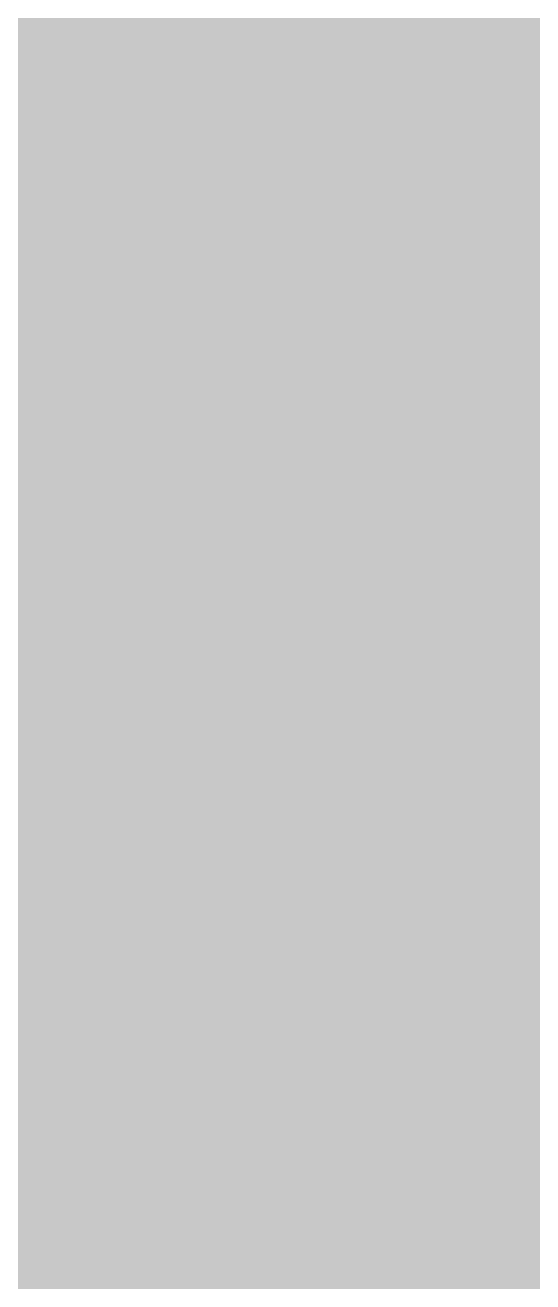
# Model space of a CAD drawing. Header units: metres. Extents: x 8 to 2416, y -346 to 476.
# Drawn here: x 78.455 to 79.028, y 106.655 to 108.073 of the extents above; entities that cross this region are included whole.
import ezdxf

# ---------------------------------------------------------------- set-up
doc = ezdxf.new("R2010")
doc.units = ezdxf.units.M
doc.linetypes.add('0', pattern=[0])
doc.linetypes.add('CONTINUA', pattern=[0])
doc.layers.get('0').update_dxf_attribs({"color": 250, "linetype": '0', "lineweight": 20})
doc.layers.add('Techos 2do', color=7, linetype='CONTINUA', lineweight=5, true_color=0x42391a)

# ---------------------------------------------------------------- blocks, each defined once
blk = doc.blocks.new('TECHO NASAS 09')
at = {"layer": 'Techos 2do'}
h = blk.add_hatch(dxfattribs=at)
h.set_pattern_fill('AR-RSHKE', color=256, scale=0.001, angle=180)
h.set_pattern_definition([(180, (-129.53044, -45.71045), (-0.6477, -0.3048), [0.1524, -0.127, 0.1778, -0.0762, 0.2286, -0.1016]), (180, (-129.68284, -45.72315), (-0.6477, -0.3048), [0.127, -0.4826, 0.1016, -0.1524]), (180, (-129.98764, -45.6914), (-0.6477, -0.3048), [0.0762, -0.7874]), (270, (-129.53044, -45.71045), (0.2159, -0.3048), [0.2921, -0.9271]), (270, (-129.68284, -45.71045), (0.2159, -0.3048), [0.28575, -0.93345]), (270, (-129.80984, -45.71045), (0.2159, -0.3048), [0.2667, -0.9525]), (270, (-129.98764, -45.6914), (0.2159, -0.3048), [0.2921, -0.9271]), (270, (-130.06384, -45.6914), (0.2159, -0.3048), [0.2921, -0.9271]), (270, (-130.29244, -45.71045), (0.2159, -0.3048), [0.2794, -0.9398])])
h.paths.add_polyline_path([(53.5016, 228.1013), (56.0527, 225.2049), (62.8516, 232.0013), (34.8516, 232.0013), (34.8516, 231.9513), (38.7016, 228.1013)])
h.paths.add_polyline_path([(38.7016, 228.1013), (34.8516, 224.2513), (34.8516, 224.2013), (49.5483, 224.2013), (53.4483, 228.1013)])
h.paths.add_polyline_path([(37.4516, 218.0123), (41.357, 214.1068), (53.4538, 214.1068), (49.5483, 218.0123)])
h.paths.add_polyline_path([(41.357, 214.1068), (37.4516, 210.2013), (62.8516, 210.2013), (56.0627, 216.9902), (53.507, 214.1068)])
blk = doc.blocks.new('A$Ce2e88e26')
blk.add_blockref('TECHO NASAS 09', (-20.3955, -203.084))

msp = doc.modelspace()

# ---------------------------------------------------------------- block references
at = {"rotation": 90}
msp.add_blockref('A$Ce2e88e26', (106.387, 87.8708), dxfattribs=at)

doc.saveas('drawing.dxf')
